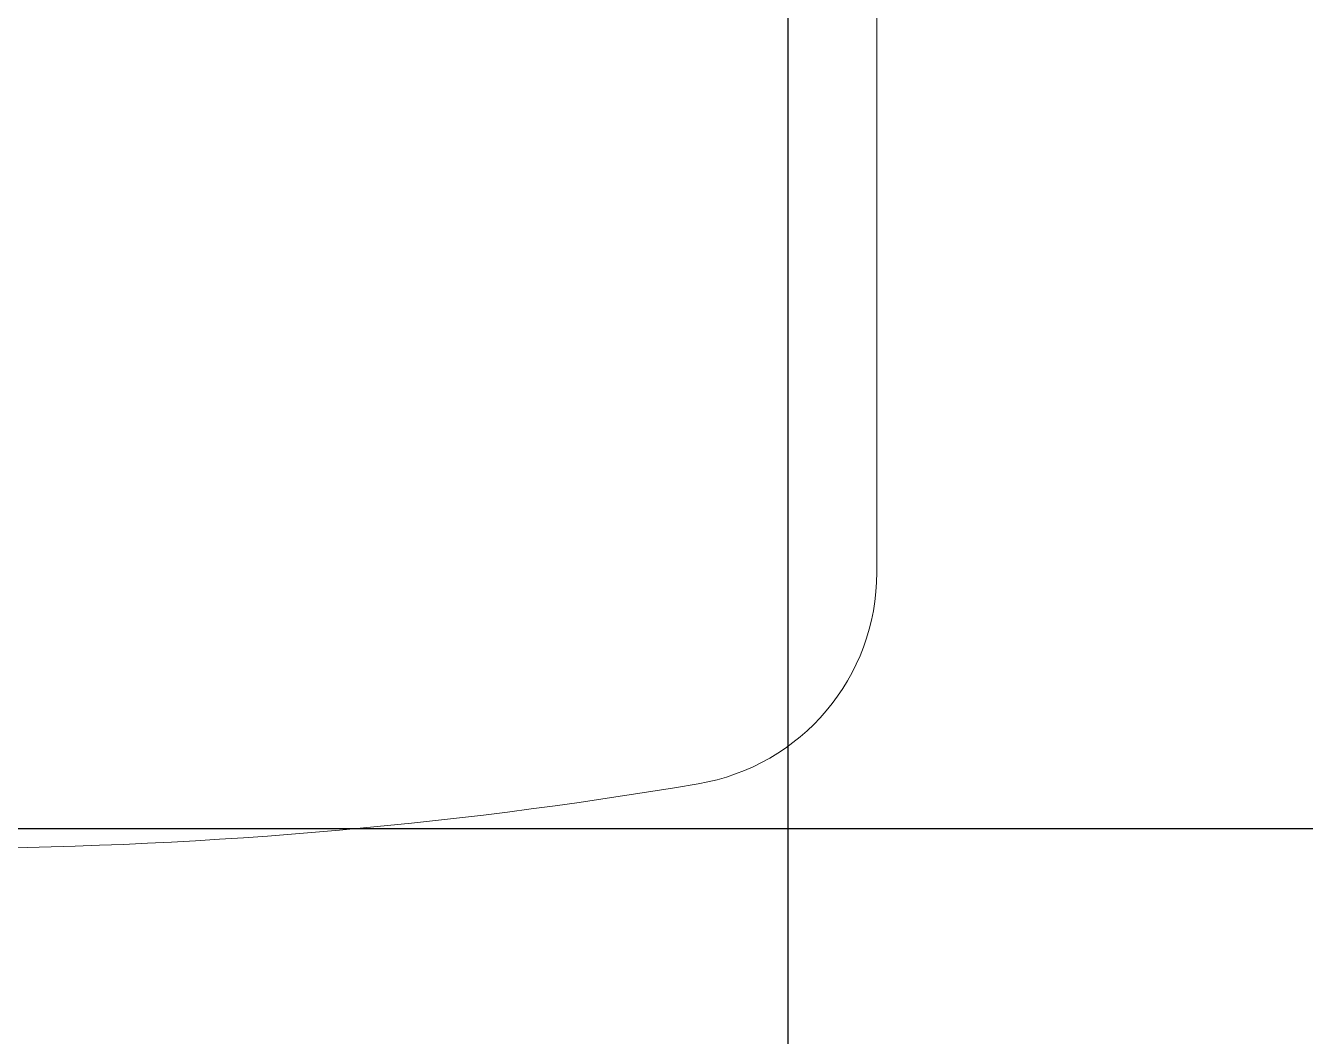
# Model space of a CAD drawing. Extents: x -560814 to 57327, y -29287 to 19916.
# Drawn here: x 36398.1 to 36696.6, y 1541.5 to 1777.4 of the extents above; entities that cross this region are included whole.
import ezdxf

# ---------------------------------------------------------------- set-up
doc = ezdxf.new("R2010")
doc.units = 0
doc.header["$LTSCALE"] = 0.25
doc.linetypes.add('DASHDOT', pattern=[25.4, 12.7, -6.35, 0, -6.35])
doc.layers.add('01-First Floor$0$FALSE CEILING', color=251, linetype='Continuous')
doc.layers.add('01-First Floor$0$LOADING', color=253, linetype='Continuous', lineweight=5)
doc.layers.add('E-LITE-CLNG-CNDT', color=6, linetype='DASHDOT', lineweight=35)

# ---------------------------------------------------------------- blocks, each defined once
blk = doc.blocks.new('01-First Floor$0$GF21018-P')
at = {"color": 0}
blk.add_line((0.22049, 0.47563), (0.22049, 0.0675), dxfattribs=at)
for centre, radius, start, end in [((-0.0001, -0.52948), 1.06948, 80.36712, 99.63288), ((0.17049, 0.47563), 0.05, 0, 80.3671)]:
    blk.add_arc(centre, radius, start, end, dxfattribs=at)
blk = doc.blocks.new('01-First Floor')
at = {"layer": '01-First Floor$0$FALSE CEILING', "linetype": 'Continuous'}
for p, q in [((36576, -810), (36576, 2260)), ((35376, 1590), (39376, 1590))]:
    blk.add_line(p, q, dxfattribs=at)
at = {"layer": '01-First Floor$0$LOADING', "extrusion": (-2.24021e-05, 7.77426e-06, 1), "xscale": -1000.000000000001, "yscale": 1000.000000000002, "zscale": 1000.000000000001, "rotation": 180.0014107650308}
blk.add_blockref('01-First Floor$0$GF21018-P', (36376.15, 2125.38, -0.92), dxfattribs=at)

msp = doc.modelspace()

# ---------------------------------------------------------------- block references
at = {"layer": 'E-LITE-CLNG-CNDT'}
msp.add_blockref('01-First Floor', (0, 0), dxfattribs=at)

doc.saveas('drawing.dxf')
